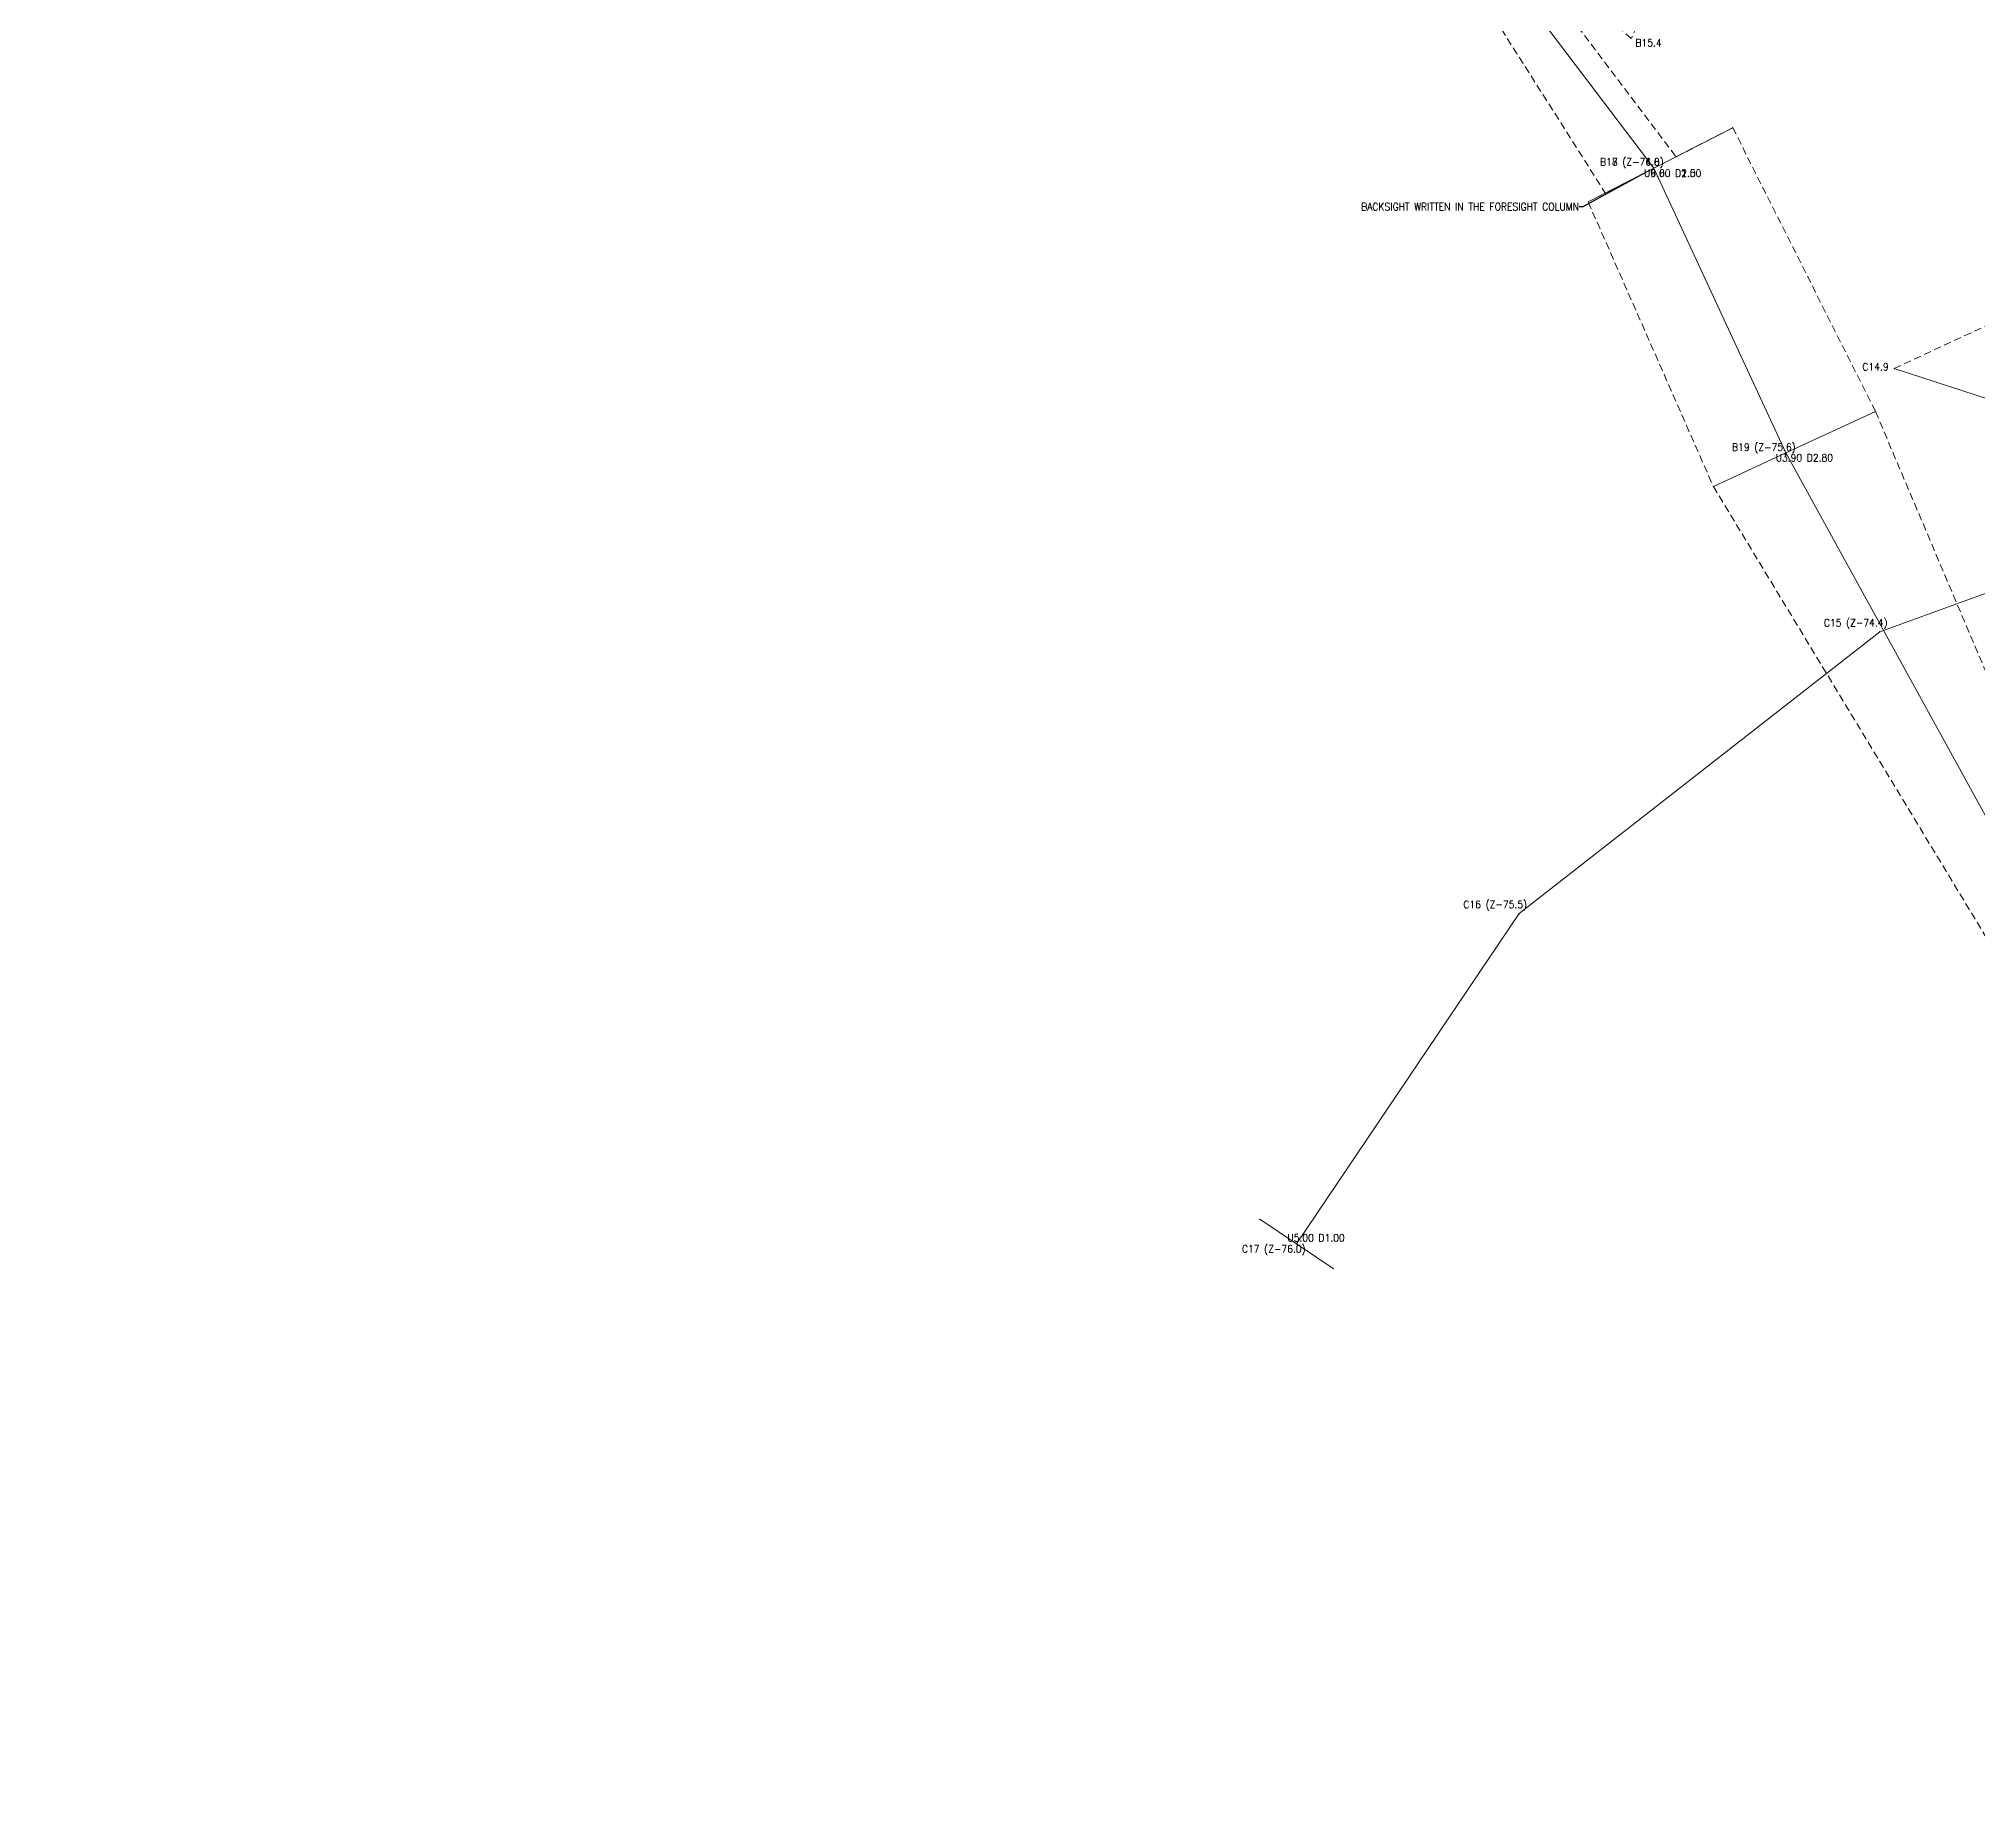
# Model space of a CAD drawing. Header units: feet. Extents: x -352 to 533, y -1323 to 2.
# Drawn here: x -295.6 to -164.3, y -758.9 to -639.9 of the extents above; entities that cross this region are included whole.
import ezdxf

# ---------------------------------------------------------------- set-up
doc = ezdxf.new("R2010")
doc.units = ezdxf.units.FT
doc.header["$MEASUREMENT"] = 0
doc.linetypes.add('DASHED', pattern=[0.75, 0.5, -0.25])
for name, color, linetype, lineweight, true_color in [('CTRL-LRUD', 9, 'Continuous', 9, 0xffc0cb), ('CTRL-LRUD-WALL-LEFT', 8, 'DASHED', 0, 0x808080), ('CTRL-LRUD-WALL-RIGHT', 8, 'DASHED', 0, 0x808080), ('CTRL-SHOTS', 8, 'Continuous', 9, 0x808080), ('CTRL-SPLAYS', 8, 'Continuous', 0, 0x808080), ('CTRL-STATION-LABELS', 1, 'Continuous', 0, 0xff0000), ('CTRL-STATIONS', 1, 'Continuous', 9, 0xff0000), ('NOTES-ANNOTATION', 7, 'Continuous', 18, 0xffffff)]:
    doc.layers.add(name, color=color, linetype=linetype, lineweight=lineweight, true_color=true_color)
doc.styles.get("Standard").update_dxf_attribs({"font": ''})
doc.styles.add('textstyle113', font='')
doc.styles.add('textstyle15', font='')
doc.styles.add('textstyle158', font='')
doc.styles.add('textstyle167', font='')
doc.styles.add('textstyle172', font='')
doc.styles.add('textstyle203', font='')
doc.styles.add('textstyle207', font='')
doc.styles.add('textstyle229', font='')
doc.styles.add('textstyle268', font='')
doc.styles.add('textstyle295', font='')
doc.styles.add('textstyle43', font='')
doc.styles.add('textstyle57', font='')
doc.styles.add('textstyle58', font='')
doc.styles.get('Standard').set_extended_font_data('txt')
doc.styles.get('textstyle113').set_extended_font_data('standard')
doc.styles.get('textstyle15').set_extended_font_data('standard')
doc.styles.get('textstyle158').set_extended_font_data('standard')
doc.styles.get('textstyle167').set_extended_font_data('standard')
doc.styles.get('textstyle172').set_extended_font_data('standard')
doc.styles.get('textstyle203').set_extended_font_data('standard')
doc.styles.get('textstyle207').set_extended_font_data('standard')
doc.styles.get('textstyle229').set_extended_font_data('standard')
doc.styles.get('textstyle268').set_extended_font_data('standard')
doc.styles.get('textstyle295').set_extended_font_data('standard')
doc.styles.get('textstyle43').set_extended_font_data('standard')
doc.styles.get('textstyle57').set_extended_font_data('standard')
doc.styles.get('textstyle58').set_extended_font_data('standard')
doc.dimstyles.get("Standard").update_dxf_attribs({"dimtxt": 0.083333, "dimasz": 0.083333, "dimexe": 0.041667, "dimexo": 0.020833, "dimgap": 0.020833, "dimtad": 1, "dimtxsty": 'Standard', "dimcen": 2.5, "dimadec": 0, "dimazin": 0, "dimtfac": 1, "dimtmove": 0, "dimatfit": 3, "dimfxl": 1, "dimarcsym": 0})

msp = doc.modelspace()

# ---------------------------------------------------------------- linework, layer by layer
at = {"layer": 'CTRL-LRUD'}
for p, q in [((-186.23, -648.62), (-180.89, -645.88)), ((-186.23, -648.62), (-190.68, -650.91)), ((-186.23, -648.62), (-189.52, -650.31)), ((-186.23, -648.62), (-184.72, -647.85)), ((-177.3, -667.91), (-171.22, -665.1)), ((-177.3, -667.91), (-182.2, -670.18)), ((-210.44, -721.48), (-212.93, -719.8)), ((-210.44, -721.48), (-207.95, -723.15))]:
    msp.add_line(p, q, dxfattribs=at)
for p in [(-180.89, -645.88), (-184.72, -647.85), (-190.68, -650.91), (-189.52, -650.31), (-171.22, -665.1), (-182.2, -670.18), (-212.93, -719.8), (-207.95, -723.15)]:
    msp.add_point(p, dxfattribs=at)
at = {"layer": 'CTRL-LRUD-WALL-LEFT'}
for points in [[(-286.6, -482.22), (-267.26, -500.77), (-241.93, -491.41), (-254.92, -506.39), (-259.01, -512.83), (-257.14, -523.83), (-246.22, -516.72), (-241.67, -534.44), (-233.82, -547.26), (-222.89, -542.12), (-222.49, -552.88), (-231.88, -560.83), (-228.09, -565.35), (-205.27, -568.99), (-218.05, -588.76), (-213.99, -602.41), (-211.88, -596.08), (-195.33, -596.74), (-176.37, -615.16), (-187.76, -639.84), (-196.37, -632.45), (-184.72, -647.85), (-180.89, -645.88)], [(-180.89, -645.88), (-171.22, -665.1), (-155.54, -702.07), (-142.44, -727.05), (-122.29, -752.45)]]:
    msp.add_lwpolyline(points, dxfattribs=at)
at = {"layer": 'CTRL-LRUD-WALL-RIGHT'}
for points in [[(-295.64, -486.51), (-284.52, -492.87), (-283.7, -515.39), (-279.65, -526.7), (-282.23, -533.63), (-266.67, -527.1), (-246.11, -550.12), (-271.01, -550.8), (-250.71, -542.47), (-260.46, -566.89), (-248.68, -563), (-238.62, -585.93), (-246.95, -569.14), (-242.1, -587.86), (-250.31, -609.04), (-224.86, -608.45), (-224.43, -600.92), (-238.37, -612.85), (-231.41, -633.4), (-211.81, -628.62), (-199.37, -634.77), (-189.52, -650.31), (-190.68, -650.91)], [(-190.68, -650.91), (-182.2, -670.18), (-161.06, -705.11), (-149.7, -730.41), (-131.16, -758.95)], [(-73.46, -706.85), (-73, -696.92), (-83.76, -685.32), (-87.08, -685.6), (-80.71, -671.45), (-98.87, -681.33), (-94.28, -668.67), (-105.04, -667.61), (-109.12, -657.49), (-120.31, -658.08), (-125.43, -670.73), (-124.71, -666.64), (-135.23, -667.64), (-138.02, -659.68), (-143.92, -655.32), (-155.91, -655.65), (-169.95, -662.19)]]:
    msp.add_lwpolyline(points, dxfattribs=at)
at = {"layer": 'CTRL-SHOTS'}
for p, q in [((-197.71, -633.49), (-186.23, -648.62)), ((-186.23, -648.62), (-186.23, -648.62)), ((-186.23, -648.62), (-186.23, -648.62)), ((-186.23, -648.62), (-177.3, -667.91)), ((-177.3, -667.91), (-157.82, -703.32)), ((-144.63, -670.45), (-170.93, -680.02)), ((-170.93, -680.02), (-195.35, -699.1)), ((-195.35, -699.1), (-210.44, -721.48))]:
    msp.add_line(p, q, dxfattribs=at)
at = {"layer": 'CTRL-SPLAYS'}
msp.add_line((-144.63, -670.45), (-169.95, -662.19), dxfattribs=at)
msp.add_point((-169.95, -662.19), dxfattribs=at)
at = {"layer": 'CTRL-STATIONS'}
for p in [(-186.23, -648.62), (-186.23, -648.62), (-177.3, -667.91), (-170.93, -680.02), (-195.35, -699.1), (-210.44, -721.48)]:
    msp.add_point(p, dxfattribs=at)

# ---------------------------------------------------------------- texts
at = {"layer": 'CTRL-SPLAYS', "char_height": 0.5, "width": 100}
for s, insert, attachment_point, style in [('B15.4', (-187.48, -640.13), 4, 'textstyle172'), ('C14.9', (-170.33, -662.07), 6, 'textstyle268')]:
    msp.add_mtext(s, dxfattribs=dict(at, insert=insert, attachment_point=attachment_point, style=style))
at = {"layer": 'CTRL-STATION-LABELS', "char_height": 0.5, "width": 100}
for s, insert, attachment_point, style in [('B17 (Z-74.8)', (-185.56, -648.28), 6, 'textstyle15'), ('B18 (Z-76.0)', (-185.56, -648.28), 6, 'textstyle158'), ('U6.60 D2.50', (-186.9, -648.97), 4, 'textstyle295'), ('U9.00 D1.00', (-186.9, -648.97), 4, 'textstyle43'), ('B19 (Z-75.6)', (-176.62, -667.6), 6, 'textstyle57'), ('U3.90 D2.80', (-177.98, -668.23), 4, 'textstyle207'), ('C15 (Z-74.4)', (-170.4, -679.49), 6, 'textstyle203'), ('C16 (Z-75.5)', (-194.82, -698.57), 6, 'textstyle229'), ('U5.00 D1.00', (-211.06, -721.06), 4, 'textstyle113'), ('C17 (Z-76.0)', (-209.82, -721.9), 6, 'textstyle167')]:
    msp.add_mtext(s, dxfattribs=dict(at, insert=insert, attachment_point=attachment_point, style=style))
at = {"layer": 'NOTES-ANNOTATION', "insert": (-191.3, -651.23), "char_height": 0.5, "width": 100, "attachment_point": 6, "style": 'textstyle58'}
msp.add_mtext('BACKSIGHT WRITTEN IN THE FORESIGHT COLUMN', dxfattribs=at)

# ---------------------------------------------------------------- leaders
at = {"layer": 'NOTES-ANNOTATION'}
msp.add_leader([(-186.5, -648.76), (-191.05, -651.23), (-191.3, -651.23)], dimstyle='Standard', override={"dimscale": 1}, dxfattribs=at)

doc.saveas('drawing.dxf')
